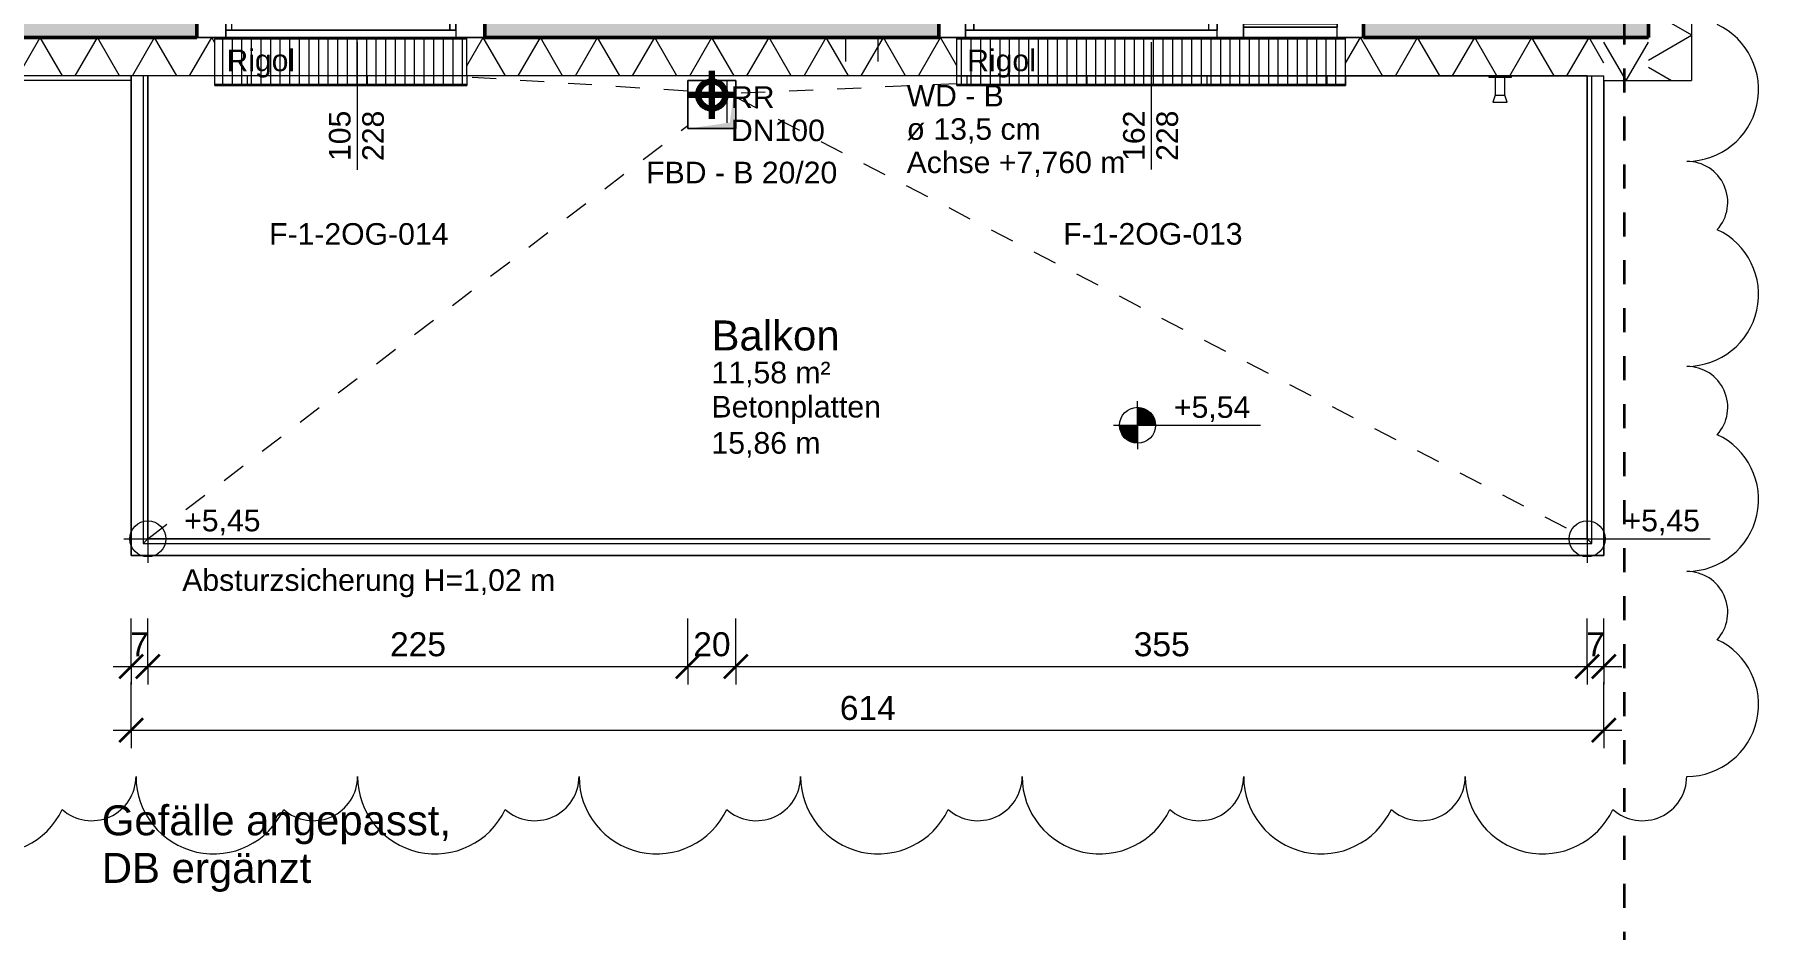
# Model space of a CAD drawing. Header units: metres. Extents: x 3 to 50, y 58.8 to 100.4.
# Drawn here: x 35.78 to 42.96, y 67.26 to 70.99 of the extents above; entities that cross this region are included whole.
import ezdxf

# ---------------------------------------------------------------- set-up
doc = ezdxf.new("R2010")
doc.units = ezdxf.units.M
for name, pattern in [('Strich Punkt Mittel', [0.015875, 0.00635, -0.004763, 0, -0.004763]), ('Verdeckt', [0.003, 0.002, -0.001]), ('Verdeckt Unten', [0.005, 0.003, -0.002])]:
    doc.linetypes.add(name, pattern=pattern)
for name, color, linetype, lineweight in [('A-DETL-GENF_', 92, 'Continuous', 13), ('A-FLOR-HRAL', 11, 'Continuous', 5), ('A-GLAZ-IDEN_', 152, 'Continuous', 9), ('A_2D', 7, 'Continuous', 13), ('A_Bemassung-50_', 4, 'Continuous', 9), ('A_Bemassung_', 4, 'Continuous', 9), ('A_Beschriftung_', 7, 'Continuous', 9), ('A_Decken', 8, 'Continuous', 13), ('A_Durchbruch', 7, 'Verdeckt', 5), ('A_Durchbruch_', 7, 'Continuous', 5), ('A_Gelaender', 7, 'Continuous', 13), ('A_Raeume', 7, 'Continuous', 13), ('A_Raeume_', 7, 'Continuous', 5), ('A_Raeume_Beschriftung_', 7, 'Continuous', 9), ('A_Raster_', 1, 'Continuous', 9), ('A_Waende', 7, 'Continuous', 13), ('G-ANNO-DIMS_', 111, 'Continuous', 9), ('G-ANNO-REVC-IDEN_', 71, 'Continuous', 9), ('G-ANNO-REVC_', 71, 'Continuous', 9), ('HT_E-Gesamt', 2, 'Continuous', 13), ('M-EQPM', 50, 'Continuous', 5), ('M-EQPM-IDEN_', 50, 'Continuous', 9), ('P-PIPE', 3, 'Continuous', 5), ('P-PIPE-CNTR', 3, 'Continuous', 5), ('P-PIPE-IDEN_', 2, 'Continuous', 9), ('Text', 130, 'Continuous', 9)]:
    doc.layers.add(name, color=color, linetype=linetype, lineweight=lineweight)
doc.styles.add('Arial_2', font='arial.ttf', dxfattribs={"height": 0.125})
doc.styles.add('Arial_3', font='arial.ttf', dxfattribs={"height": 0.09})
doc.styles.add('Arial_5', font='arial.ttf', dxfattribs={"height": 0.1})
doc.dimstyles.new('WGA-Bemaßung', dxfattribs={"dimscale": 0.3048, "dimtxt": 0.102026, "dimasz": 0.328084, "dimexe": 0.246063, "dimexo": 0.0625, "dimgap": 0.04101, "dimtad": 1, "dimdec": 1, "dimlfac": 100, "dimrnd": 0.5, "dimdsep": 46, "dimtxsty": 'Arial_5', "dimblk1": 'OBLIQUE', "dimblk2": 'OBLIQUE', "dimsah": 1, "dimcen": 0.09, "dimdle": 0.246063, "dimazin": 2, "dimtfac": 1, "dimtdec": 4, "dimtix": 1, "dimtmove": 0, "dimatfit": 3, "dimfxl": 0.656168, "dimfxlon": 1, "dimtvp": 1, "dimtolj": 1, "dimtzin": 0, "dimarcsym": 2})
doc.dimstyles.new('WGA-Bemaßung_4', dxfattribs={"dimscale": 0.3048, "dimtxt": 0.102026, "dimasz": 0.328084, "dimexe": 0.246063, "dimexo": 0.0625, "dimgap": 0.04101, "dimtad": 1, "dimdec": 1, "dimlfac": 100, "dimrnd": 0.5, "dimdsep": 46, "dimtxsty": 'Arial_5', "dimblk1": 'OBLIQUE', "dimblk2": 'OBLIQUE', "dimsah": 1, "dimcen": 0.09, "dimdle": 0.246063, "dimazin": 2, "dimtfac": 1, "dimtdec": 4, "dimtix": 1, "dimtmove": 0, "dimatfit": 3, "dimfxl": 0.656168, "dimfxlon": 1, "dimtvp": 1, "dimtolj": 1, "dimtzin": 0, "dimarcsym": 2})
pattern_1 = [(270, (0, 0.6096), (0.04, 0), [])]

# ---------------------------------------------------------------- blocks, each defined once
blk = doc.blocks.new('Geländer - Geländer-3409963-263_PP_02OG_BT1')
at = {"layer": 'A_Gelaender', "lineweight": 5}
for p, q in [((36.2477, 68.888), (36.2477, 70.818)), ((42.2477, 70.818), (42.2477, 68.888)), ((36.2277, 68.868), (36.2477, 68.888)), ((42.2477, 68.888), (36.2477, 68.888)), ((42.2677, 68.868), (42.2477, 68.888))]:
    blk.add_line(p, q, dxfattribs=at)
blk = doc.blocks.new('Typ des oberen Holms - Oberer Geländerholm_Innen_-3409968-263_PP_02OG_BT1')
at = {"layer": 'A_Gelaender', "lineweight": 5}
for p, q in [((36.1777, 68.818), (36.1777, 70.818)), ((36.2277, 70.818), (36.2277, 68.868)), ((42.2677, 68.868), (42.2677, 70.818)), ((42.3177, 70.798), (42.3177, 68.818)), ((36.2277, 68.868), (42.2677, 68.868)), ((42.3177, 68.818), (36.1777, 68.818))]:
    blk.add_line(p, q, dxfattribs=at)
blk = doc.blocks.new('Typ des oberen Holms - Oberer Geländerholm_Innen_-V3-263_PP_02OG_BT1')
at = {"layer": 'A_Gelaender', "lineweight": 5}
for p, q in [((36.1777, 70.818), (36.1777, 68.818)), ((36.2277, 70.818), (36.2277, 68.868)), ((42.2677, 68.868), (42.2677, 70.818)), ((42.3177, 68.818), (42.3177, 70.798)), ((36.2277, 68.868), (42.2677, 68.868)), ((36.1777, 68.818), (42.3177, 68.818))]:
    blk.add_line(p, q, dxfattribs=at)
blk = doc.blocks.new('HLS_Rigol - 20x8cm-9179597-263_PP_02OG_BT1')
at = {"layer": 'M-EQPM'}
h = blk.add_hatch(dxfattribs=at)
h.set_pattern_fill('FP_101', color=256, style=0, pattern_type=2)
h.set_pattern_definition(pattern_1)
h.paths.add_polyline_path([(0, -0.095), (1.05, -0.095), (1.05, 0.095), (0, 0.095), (0, -0.08)])
for p, q in [((0, 0.1), (1.05, 0.1)), ((0, 0.1), (1.05, 0.1)), ((0, 0.097), (1.05, 0.097)), ((0, 0.095), (1.05, 0.095)), ((0, -0.095), (0, -0.06)), ((1.05, -0.06), (1.05, -0.095)), ((0, -0.095), (1.05, -0.095)), ((0, -0.097), (0, -0.095)), ((0, -0.1), (0, -0.097)), ((0, -0.097), (0, -0.1)), ((0, -0.097), (1.05, -0.097)), ((0, -0.1), (1.05, -0.1)), ((0, -0.1), (1.05, -0.1)), ((0, -0.1), (1.05, -0.1)), ((1.05, -0.1), (1.05, -0.095)), ((1.05, -0.095), (1.05, -0.097)), ((1.05, -0.097), (1.05, -0.1))]:
    blk.add_line(p, q, dxfattribs=at)
blk = doc.blocks.new('HLS_Rigol - 20x8cm-V59-263_PP_02OG_BT1')
at = {"layer": 'M-EQPM'}
h = blk.add_hatch(dxfattribs=at)
h.set_pattern_fill('FP_101', color=256, style=0, pattern_type=2)
h.set_pattern_definition(pattern_1)
h.paths.add_polyline_path([(0, -0.095), (1.62, -0.095), (1.62, 0.095), (0, 0.095), (0, -0.0935)])
for p, q in [((0, 0.1), (1.62, 0.1)), ((0, 0.1), (1.62, 0.1)), ((0, 0.097), (1.62, 0.097)), ((0, 0.095), (1.62, 0.095)), ((0, -0.095), (0, -0.06)), ((1.62, -0.06), (1.62, -0.095)), ((0, -0.095), (1.62, -0.095)), ((0, -0.097), (0, -0.095)), ((0, -0.095), (0, -0.1)), ((0, -0.1), (0, -0.097)), ((0, -0.097), (1.62, -0.097)), ((0, -0.1), (1.62, -0.1)), ((0, -0.1), (1.62, -0.1)), ((0, -0.1), (1.62, -0.1)), ((1.62, -0.1), (1.62, -0.095)), ((1.62, -0.095), (1.62, -0.097)), ((1.62, -0.097), (1.62, -0.1))]:
    blk.add_line(p, q, dxfattribs=at)
blk = doc.blocks.new('Allg_Nachströmöffnung1 - DN 135-10778190-263_PP_02OG_BT1')
at = {"layer": 'A-DETL-GENF_', "linetype": 'Verdeckt', "lineweight": 5}
for points in [[(0.125, 0), (0.0575, 0.1), (0.0575, -0.1), (0.0837, -0.0612)], [(0.1925, 0.0426), (0.1925, 0.1), (0.125, 0), (0.1925, -0.1), (0.1925, -0.0612)]]:
    blk.add_hatch(color=256, dxfattribs=at).paths.add_polyline_path(points)
at = {"layer": 'A_Durchbruch'}
for p, q in [((0.0575, 0.1), (0.0575, -0.26)), ((0.1925, 0.1), (0.1925, -0.26))]:
    blk.add_line(p, q, dxfattribs=at)
blk = doc.blocks.new('Kemperventil - Standard-10796993-263_PP_02OG_BT1')
at = {"layer": 'HT_E-Gesamt'}
for p, q in [((0.095, 0.19), (0.105, 0.16)), ((0.1185, 0.19), (0.095, 0.19)), ((0.105, 0.16), (0.105, 0.085)), ((0.125, 0.16), (0.105, 0.16)), ((0.125, 0.19), (0.1185, 0.19)), ((0.1315, 0.19), (0.125, 0.19)), ((0.145, 0.16), (0.125, 0.16)), ((0.155, 0.19), (0.1315, 0.19)), ((0.145, 0.16), (0.155, 0.19)), ((0.145, 0.085), (0.145, 0.16)), ((0.0775, 0.085), (0.0775, 0.08)), ((0.0868, 0.085), (0.0775, 0.085)), ((0.125, 0.085), (0.0868, 0.085)), ((0.1632, 0.085), (0.125, 0.085)), ((0.1725, 0.085), (0.1632, 0.085)), ((0.1725, 0.08), (0.1725, 0.085))]:
    blk.add_line(p, q, dxfattribs=at)
blk = doc.blocks.new('Symbol_Schatten - Bodendurchbruch_Schatten-8269585-263_PP_02OG_BT1')
at = {"layer": 'A_2D'}
for p, q in [((0.1, 0.1), (0.1, -0.1)), ((0.1, -0.1), (-0.1, -0.1))]:
    blk.add_line(p, q, dxfattribs=at)
at = {"layer": 'A_Durchbruch_'}
for p, q in [((0.1, -0.1), (0.1, 0.1)), ((-0.1, -0.1), (0.1, -0.1))]:
    blk.add_line(p, q, dxfattribs=at)
blk = doc.blocks.new('Symbol_Schatten - Bodendurchbruch_Schatten-V101-263_PP_02OG_BT1')
at = {"layer": 'A-DETL-GENF_'}
blk.add_hatch(color=256, dxfattribs=at).paths.add_polyline_path([(-0.1, 0.1), (-0.1, -0.1), (-0.075, 0.075), (0.1, 0.1), (-0.0638, 0.1)])
at = {"layer": 'A_2D'}
for p, q in [((-0.1, -0.1), (-0.1, 0.1)), ((-0.1, 0.1), (0.1, 0.1)), ((0.1, 0.1), (0.1, -0.1)), ((0.1, -0.1), (-0.1, -0.1))]:
    blk.add_line(p, q, dxfattribs=at)
at = {"layer": 'A_Durchbruch_'}
for p, q in [((0.1, 0.1), (-0.1, 0.1)), ((-0.1, 0.1), (-0.1, -0.1)), ((0.1, -0.1), (0.1, 0.1)), ((-0.1, -0.1), (0.1, -0.1))]:
    blk.add_line(p, q, dxfattribs=at)
blk = doc.blocks.new('Fens_Tuer_2tlg - DK_DF_SL_1770x2680_Terrassentür-V25-263_PP_02OG_BT1')
at = {"layer": 'A_2D', "lineweight": 5}
for p, q in [((-0.775, 0), (-0.775, 1.05)), ((-0.885, 0.1), (0.885, 0.1)), ((-0.885, 0.1), (0.885, 0.1)), ((-0.885, 0.1), (0.885, 0.1)), ((-0.885, -0.1), (-0.885, 0.1)), ((-0.885, 0.1), (-0.885, -0.1)), ((0.885, 0.1), (0.885, -0.1)), ((0.885, -0.1), (0.885, 0.1)), ((-0.795, 0.02), (-0.74, 0.02)), ((-0.795, 0), (-0.795, 0.02)), ((-0.795, 0.02), (-0.795, 0)), ((0.295, 0.02), (-0.795, 0.02)), ((-0.74, 0.02), (-0.74, -0.07)), ((-0.74, -0.07), (-0.74, 0.02)), ((-0.74, 0.02), (0.24, 0.02)), ((0.24, 0.02), (0.295, 0.02)), ((0.24, -0.07), (0.24, 0.02)), ((0.24, -0.07), (0.24, 0.02)), ((0.295, 0.02), (0.295, 0)), ((0.295, 0.02), (0.295, 0)), ((-0.885, -0.1), (-0.885, 0)), ((-0.885, 0), (-0.775, 0)), ((-0.885, 0), (0.885, 0)), ((-0.885, -0.1), (-0.885, 0)), ((-0.775, 0), (-0.795, 0)), ((-0.795, 0), (0.295, 0)), ((-0.775, -0.07), (-0.775, 0)), ((-0.775, 0), (-0.775, -0.07)), ((0.275, 0), (-0.775, 0)), ((-0.775, 0), (-0.775, -0.1)), ((0.275, 0), (-0.775, 0)), ((-0.775, -0.1), (-0.775, 0)), ((-0.74, -0.07), (-0.775, -0.07)), ((-0.775, -0.07), (0.275, -0.07)), ((-0.74, -0.018), (0.24, -0.018)), ((-0.74, -0.032), (-0.74, -0.018)), ((-0.74, -0.018), (-0.74, -0.032)), ((0.24, -0.018), (-0.74, -0.018)), ((0.24, -0.032), (-0.74, -0.032)), ((-0.74, -0.032), (0.24, -0.032)), ((0.24, -0.07), (-0.74, -0.07)), ((0.24, -0.018), (0.24, -0.032)), ((0.24, -0.032), (0.24, -0.018)), ((0.275, -0.07), (0.24, -0.07)), ((0.275, 0), (0.275, -0.07)), ((0.295, 0), (0.275, 0)), ((0.275, 0), (0.275, -0.07)), ((0.275, -0.1), (0.275, 0)), ((0.275, 0), (0.385, 0)), ((0.275, -0.1), (0.275, 0)), ((0.385, 0), (0.385, -0.1)), ((0.775, 0), (0.385, 0)), ((0.385, -0.1), (0.385, 0)), ((0.385, -0.043), (0.775, -0.043)), ((0.385, -0.057), (0.385, -0.043)), ((0.385, -0.043), (0.385, -0.057)), ((0.775, -0.043), (0.385, -0.043)), ((0.775, -0.057), (0.385, -0.057)), ((0.385, -0.057), (0.775, -0.057)), ((0.775, -0.1), (0.775, 0)), ((0.775, 0), (0.885, 0)), ((0.775, -0.1), (0.775, 0)), ((0.775, -0.043), (0.775, -0.057)), ((0.775, -0.057), (0.775, -0.043)), ((0.885, 0), (0.885, -0.1)), ((0.885, -0.1), (0.885, 0)), ((-0.885, -0.1), (0.885, -0.1)), ((0.885, -0.1), (-0.885, -0.1)), ((-0.775, -0.1), (-0.885, -0.1)), ((0.885, -0.1), (-0.885, -0.1)), ((-0.775, -0.1), (0.275, -0.1)), ((0.385, -0.1), (0.275, -0.1)), ((0.385, -0.1), (0.775, -0.1)), ((0.885, -0.1), (0.775, -0.1)), ((-0.81, -0.26), (0.81, -0.26))]:
    blk.add_line(p, q, dxfattribs=at)
blk.add_arc((-0.775, 0), 1.05, 360, 90, dxfattribs=at)
blk = doc.blocks.new('Fens_Tuer_1tlg - DK_SL_1200x2680_Terrasentür normal-V40-263_PP_02OG_BT1')
at = {"layer": 'A_2D', "lineweight": 5}
for p, q in [((-0.525, 0.26), (0.525, 0.26)), ((-0.6, 0.1), (0.6, 0.1)), ((0.6, 0.1), (-0.6, 0.1)), ((-0.6, 0.1), (-0.6, -0.1)), ((-0.6, -0.1), (-0.6, 0.1)), ((-0.48, 0.1), (-0.6, 0.1)), ((-0.6, 0.1), (-0.6, 0)), ((0.6, 0.1), (-0.6, 0.1)), ((-0.6, 0), (-0.6, 0.1)), ((-0.48, 0), (-0.48, 0.1)), ((-0.48, 0.1), (0.48, 0.1)), ((-0.48, 0), (-0.48, 0.1)), ((0.6, 0.1), (0.48, 0.1)), ((0.48, 0.1), (0.48, 0)), ((0.48, 0), (0.48, 0.1)), ((0.6, -0.1), (0.6, 0.1)), ((0.6, 0.1), (0.6, -0.1)), ((0.6, 0), (0.6, 0.1)), ((0.6, 0), (0.6, 0.1)), ((-0.455, 0.07), (-0.48, 0.07)), ((-0.48, 0.07), (-0.48, 0)), ((-0.48, 0.07), (0.48, 0.07)), ((-0.48, 0), (-0.48, 0.07)), ((-0.455, -0.02), (-0.455, 0.07)), ((0.455, 0.07), (-0.455, 0.07)), ((-0.455, 0.07), (-0.455, -0.02)), ((0.455, 0.032), (-0.455, 0.032)), ((-0.455, 0.032), (-0.455, 0.018)), ((-0.455, 0.018), (-0.455, 0.032)), ((-0.455, 0.032), (0.455, 0.032)), ((-0.455, 0.018), (0.455, 0.018)), ((0.455, 0.018), (-0.455, 0.018)), ((0.455, 0.07), (0.455, -0.02)), ((0.48, 0.07), (0.455, 0.07)), ((0.455, 0.07), (0.455, -0.02)), ((0.455, 0.018), (0.455, 0.032)), ((0.455, 0.032), (0.455, 0.018)), ((0.48, 0), (0.48, 0.07)), ((0.48, 0), (0.48, 0.07)), ((-0.6, 0), (-0.48, 0)), ((-0.6, 0), (0.6, 0)), ((-0.48, 0), (-0.5, 0)), ((-0.5, 0), (-0.5, -0.02)), ((-0.5, -0.02), (-0.5, 0)), ((-0.5, 0), (0.5, 0)), ((-0.5, -0.02), (-0.455, -0.02)), ((0.5, -0.02), (-0.5, -0.02)), ((0.48, 0), (-0.48, 0)), ((0.48, 0), (-0.48, 0)), ((-0.455, -0.02), (0.455, -0.02)), ((0.455, -0.02), (0.5, -0.02)), ((0.48, 0), (0.48, -0.96)), ((0.5, 0), (0.48, 0)), ((0.48, 0), (0.6, 0)), ((0.5, -0.02), (0.5, 0)), ((0.5, -0.02), (0.5, 0)), ((-0.6, -0.1), (0.6, -0.1)), ((-0.6, -0.1), (0.6, -0.1)), ((-0.6, -0.1), (0.6, -0.1))]:
    blk.add_line(p, q, dxfattribs=at)
blk.add_arc((0.48, 0), 0.96, 180, 270, dxfattribs=at)
blk = doc.blocks.new('Höhenkoten - 018-55641-263_PP_02OG_BT1')
at = {"layer": 'G-ANNO-DIMS_'}
h = blk.add_hatch(color=256, dxfattribs=at)
edge = h.paths.add_edge_path()
edge.add_line((0, 0), (0, 0.0015))
edge.add_arc((0, 0), 0.0015, 0, 90, ccw=False)
edge.add_line((0.0015, 0), (0, 0))
h = blk.add_hatch(color=256, dxfattribs=at)
edge = h.paths.add_edge_path()
edge.add_line((0, 0), (0, -0.0015))
edge.add_arc((0, 0), 0.0015, 180, 270, ccw=False)
edge.add_line((-0.0015, 0), (0, 0))
for p, q in [((0, 0), (0, 0.002)), ((-0.002, 0), (0.01024, 0)), ((0, 0), (0, -0.002))]:
    blk.add_line(p, q, dxfattribs=at)
blk.add_circle((0, 0), 0.0015, dxfattribs=at)
blk = doc.blocks.new('DIMBLOCK151-263_PP_02OG_BT1')
at = {"layer": 'A_Bemassung-50_', "transparency": 16777216}
for p, q in [((36.1777, 68.0905), (36.1777, 68.2905)), ((42.3177, 68.0905), (42.3177, 68.2905)), ((36.1027, 68.0905), (42.3927, 68.0905)), ((36.1777, 68.0905), (36.1777, 68.0155)), ((42.3177, 68.0905), (42.3177, 68.0155))]:
    blk.add_line(p, q, dxfattribs=at)
at = {"layer": 'A_Bemassung-50_', "lineweight": 35, "transparency": 16777216}
for p, q in [((36.1777, 68.0905), (36.2277, 68.1405)), ((42.3177, 68.0905), (42.3677, 68.1405)), ((36.1777, 68.0905), (36.1277, 68.0405)), ((42.3177, 68.0905), (42.2677, 68.0405))]:
    blk.add_line(p, q, dxfattribs=at)
at = {"layer": 'A_Bemassung-50_', "color": 0, "transparency": 16777216, "insert": (39.1323, 68.2328), "char_height": 0.1, "width": 0.276883, "attachment_point": 1, "line_spacing_factor": 0.941778, "style": 'Arial_5'}
blk.add_mtext('614', dxfattribs=at)
blk = doc.blocks.new('_Oblique')
at = {"color": 0, "linetype": 'ByBlock', "lineweight": -2}
blk.add_line((-0.5, -0.5), (0.5, 0.5), dxfattribs=at)
blk = doc.blocks.new('BS_Fens_PP - rechts-2843221-263_PP_02OG_BT1')
at = {"layer": 'A-GLAZ-IDEN_'}
blk.add_line((0, 0.00012), (0, -0.01051), dxfattribs=at)
blk = doc.blocks.new('Family - ___-11893468-263_PP_02OG_BT1')
at = {"layer": 'G-ANNO-REVC_'}
for centre, radius, start, end in [((42.6627, 70.7608), 0.2992, 270, 64.79123), ((42.6627, 70.2907), 0.1709, 318.18969, 90), ((42.6627, 69.906), 0.2992, 270, 64.79123), ((42.6627, 69.4359), 0.1709, 318.18969, 90), ((42.6627, 69.0513), 0.2992, 270, 64.79123), ((42.6627, 68.5812), 0.1709, 318.18969, 90), ((42.6627, 68.1965), 0.2992, 270, 64.79123), ((35.5983, 67.8974), 0.3232, 180, 334.79123), ((36.0139, 67.8974), 0.1847, 228.18969, 0), ((36.5218, 67.8974), 0.3232, 180, 334.79123), ((36.9373, 67.8974), 0.1847, 228.18969, 0), ((37.4452, 67.8974), 0.3232, 180, 334.79123), ((37.8608, 67.8974), 0.1847, 228.18969, 0), ((38.3687, 67.8974), 0.3232, 180, 334.79123), ((38.7842, 67.8974), 0.1847, 228.18969, 0), ((39.2921, 67.8974), 0.3232, 180, 334.79123), ((39.7077, 67.8974), 0.1847, 228.18969, 0), ((40.2155, 67.8974), 0.3232, 180, 334.79123), ((40.6311, 67.8974), 0.1847, 228.18969, 0), ((41.139, 67.8974), 0.3232, 180, 334.79123), ((41.5545, 67.8974), 0.1847, 228.18969, 0), ((42.0624, 67.8974), 0.3232, 180, 334.79123), ((42.478, 67.8974), 0.1847, 228.18969, 0)]:
    blk.add_arc(centre, radius, start, end, dxfattribs=at)
blk = doc.blocks.new('DIMBLOCK707-263_PP_02OG_BT1')
at = {"layer": 'A_Bemassung-50_', "transparency": 16777216}
for p, q in [((36.1777, 68.356), (36.1777, 68.556)), ((36.2477, 68.356), (36.2477, 68.556)), ((36.1027, 68.356), (36.2477, 68.356)), ((36.1777, 68.356), (36.1777, 68.281)), ((36.2477, 68.356), (36.2477, 68.281))]:
    blk.add_line(p, q, dxfattribs=at)
at = {"layer": 'A_Bemassung-50_', "lineweight": 35, "transparency": 16777216}
for p, q in [((36.1777, 68.356), (36.1277, 68.306)), ((36.1777, 68.356), (36.2277, 68.406)), ((36.2477, 68.356), (36.1977, 68.306)), ((36.2477, 68.356), (36.2977, 68.406))]:
    blk.add_line(p, q, dxfattribs=at)
at = {"layer": 'A_Bemassung-50_', "color": 0, "transparency": 16777216, "insert": (36.1742, 68.4983), "char_height": 0.1, "width": 0.092294, "attachment_point": 1, "line_spacing_factor": 0.941778, "style": 'Arial_5'}
blk.add_mtext('7', dxfattribs=at)
blk = doc.blocks.new('DIMBLOCK708-263_PP_02OG_BT1')
at = {"layer": 'A_Bemassung-50_', "transparency": 16777216}
for p, q in [((36.2477, 68.356), (36.2477, 68.556)), ((38.4984, 68.356), (38.4984, 68.556)), ((36.2477, 68.356), (38.4984, 68.356)), ((36.2477, 68.356), (36.2477, 68.281)), ((38.4984, 68.356), (38.4984, 68.281))]:
    blk.add_line(p, q, dxfattribs=at)
at = {"layer": 'A_Bemassung-50_', "lineweight": 35, "transparency": 16777216}
for p, q in [((36.2477, 68.356), (36.1977, 68.306)), ((36.2477, 68.356), (36.2977, 68.406)), ((38.4984, 68.356), (38.4484, 68.306)), ((38.4984, 68.356), (38.5484, 68.406))]:
    blk.add_line(p, q, dxfattribs=at)
at = {"layer": 'A_Bemassung-50_', "color": 0, "transparency": 16777216, "insert": (37.2576, 68.4983), "char_height": 0.1, "width": 0.276883, "attachment_point": 1, "line_spacing_factor": 0.941778, "style": 'Arial_5'}
blk.add_mtext('225', dxfattribs=at)
blk = doc.blocks.new('DIMBLOCK709-263_PP_02OG_BT1')
at = {"layer": 'A_Bemassung-50_', "transparency": 16777216}
for p, q in [((38.4984, 68.356), (38.4984, 68.556)), ((38.6984, 68.356), (38.6984, 68.556)), ((38.4984, 68.356), (38.6984, 68.356)), ((38.4984, 68.356), (38.4984, 68.281)), ((38.6984, 68.356), (38.6984, 68.281))]:
    blk.add_line(p, q, dxfattribs=at)
at = {"layer": 'A_Bemassung-50_', "lineweight": 35, "transparency": 16777216}
for p, q in [((38.4984, 68.356), (38.4484, 68.306)), ((38.4984, 68.356), (38.5484, 68.406)), ((38.6984, 68.356), (38.6484, 68.306)), ((38.6984, 68.356), (38.7484, 68.406))]:
    blk.add_line(p, q, dxfattribs=at)
at = {"layer": 'A_Bemassung-50_', "color": 0, "transparency": 16777216, "insert": (38.5215, 68.4983), "char_height": 0.1, "width": 0.184588, "attachment_point": 1, "line_spacing_factor": 0.941778, "style": 'Arial_5'}
blk.add_mtext('20', dxfattribs=at)
blk = doc.blocks.new('DIMBLOCK710-263_PP_02OG_BT1')
at = {"layer": 'A_Bemassung-50_', "transparency": 16777216}
for p, q in [((38.6984, 68.356), (38.6984, 68.556)), ((42.2477, 68.356), (42.2477, 68.556)), ((38.6984, 68.356), (42.2477, 68.356)), ((38.6984, 68.356), (38.6984, 68.281)), ((42.2477, 68.356), (42.2477, 68.281))]:
    blk.add_line(p, q, dxfattribs=at)
at = {"layer": 'A_Bemassung-50_', "lineweight": 35, "transparency": 16777216}
for p, q in [((38.6984, 68.356), (38.6484, 68.306)), ((38.6984, 68.356), (38.7484, 68.406)), ((42.2477, 68.356), (42.1977, 68.306)), ((42.2477, 68.356), (42.2977, 68.406))]:
    blk.add_line(p, q, dxfattribs=at)
at = {"layer": 'A_Bemassung-50_', "color": 0, "transparency": 16777216, "insert": (40.3576, 68.4983), "char_height": 0.1, "width": 0.276883, "attachment_point": 1, "line_spacing_factor": 0.941778, "style": 'Arial_5'}
blk.add_mtext('355', dxfattribs=at)
blk = doc.blocks.new('DIMBLOCK711-263_PP_02OG_BT1')
at = {"layer": 'A_Bemassung-50_', "transparency": 16777216}
for p, q in [((42.2477, 68.356), (42.2477, 68.556)), ((42.3177, 68.356), (42.3177, 68.556)), ((42.2477, 68.356), (42.3927, 68.356)), ((42.2477, 68.356), (42.2477, 68.281)), ((42.3177, 68.356), (42.3177, 68.281))]:
    blk.add_line(p, q, dxfattribs=at)
at = {"layer": 'A_Bemassung-50_', "lineweight": 35, "transparency": 16777216}
for p, q in [((42.2477, 68.356), (42.1977, 68.306)), ((42.2477, 68.356), (42.2977, 68.406)), ((42.3177, 68.356), (42.2677, 68.306)), ((42.3177, 68.356), (42.3677, 68.406))]:
    blk.add_line(p, q, dxfattribs=at)
at = {"layer": 'A_Bemassung-50_', "color": 0, "transparency": 16777216, "insert": (42.2442, 68.4983), "char_height": 0.1, "width": 0.092294, "attachment_point": 1, "line_spacing_factor": 0.941778, "style": 'Arial_5'}
blk.add_mtext('7', dxfattribs=at)
blk = doc.blocks.new('Höhenkoten - 018-55644-263_PP_02OG_BT1')
at = {"layer": 'G-ANNO-DIMS_'}
for p, q in [((0, 0), (0, 0.002)), ((-0.002, 0), (0.01024, 0)), ((0, 0), (0, -0.002))]:
    blk.add_line(p, q, dxfattribs=at)
blk.add_circle((0, 0), 0.0015, dxfattribs=at)

msp = doc.modelspace()

# ---------------------------------------------------------------- hatches: boundary and pattern name
at = {"layer": 'A-DETL-GENF_', "lineweight": 5}
h = msp.add_hatch(dxfattribs=at)
h.set_pattern_fill('FP_176', color=252, style=0, pattern_type=2)
h.set_pattern_definition([(90, (-1.337, 1.318), (-0.5, 0), []), (180, (-1.337, 1.318), (-1e-16, -0.5), [])])
h.paths.add_polyline_path([(15.5752, 68.888), (15.5777, 68.888), (15.5777, 70.818), (15.5752, 70.818), (15.5752, 69.2271)])
h.paths.add_polyline_path([(38.4984, 70.598), (38.6734, 70.623), (38.6984, 70.798), (38.4984, 70.798), (38.4984, 70.6116)])
h.paths.add_polyline_path([(11.2327, 70.598), (11.4077, 70.623), (11.4327, 70.798), (11.2327, 70.798), (11.2327, 70.623)])
h.paths.add_polyline_path([(19.1702, 70.598), (19.3452, 70.623), (19.3702, 70.798), (19.1702, 70.798), (19.1702, 70.623)])
h.paths.add_polyline_path([(41.2405, 70.778), (41.2405, 70.818), (39.6205, 70.818), (39.6205, 70.778), (40.03, 70.778)])
h.paths.add_polyline_path([(36.7527, 70.778), (37.5773, 70.778), (37.5773, 70.818), (36.5273, 70.818), (36.5273, 70.778)])
h.paths.add_polyline_path([(18.4602, 70.778), (18.4601, 70.818), (16.8402, 70.818), (16.8402, 70.778), (18.3532, 70.778)])
h.paths.add_polyline_path([(8.7452, 70.778), (10.3652, 70.778), (10.3652, 70.818), (8.7452, 70.818), (8.7452, 70.781)])
h.paths.add_polyline_path([(8.0077, 70.798), (8.0077, 70.818), (7.9227, 70.818), (7.9227, 70.798)])
h.paths.add_polyline_path([(41.8846, 70.813), (41.9182, 70.813), (41.9258, 70.818), (41.8435, 70.818), (41.8435, 70.813), (41.8795, 70.813)])
h.paths.add_polyline_path([(7.6627, 82.5255), (7.6627, 84.1455), (7.6227, 84.1455), (7.6227, 82.5255), (7.6427, 82.5255)])
h.paths.add_polyline_path([(42.6827, 83.283), (42.7027, 83.283), (42.7027, 84.903), (42.6627, 84.903), (42.6627, 83.283)])
h.paths.add_polyline_path([(7.4427, 84.6983), (7.6177, 84.7233), (7.6227, 84.7555), (7.6274, 84.7591), (7.6365, 84.771), (7.6422, 84.7848), (7.6441, 84.7996), (7.6422, 84.8143), (7.6365, 84.8281), (7.6333, 84.8323), (7.6427, 84.8983), (7.4427, 84.8983), (7.4427, 84.7233)])
h.paths.add_polyline_path([(42.6827, 85.0299), (42.8577, 85.0549), (42.8827, 85.2299), (42.6827, 85.2299), (42.6827, 85.1386), (42.6813, 85.128), (42.6827, 85.1174), (42.6827, 85.0549)])
h.paths.add_polyline_path([(7.6257, 85.4536), (7.6627, 85.4536), (7.6627, 86.5036), (7.6227, 86.5036), (7.6227, 85.4536), (7.6253, 85.4536)])
h.paths.add_polyline_path([(23.9723, 86.818), (24.7677, 86.818), (24.7677, 86.858), (23.1477, 86.858), (23.1477, 86.818), (23.2364, 86.818)])
h.paths.add_polyline_path([(22.6377, 86.888), (22.6377, 87.088), (22.4627, 87.063), (22.4377, 86.888), (22.5317, 86.888)])
at = {"layer": 'A_Waende', "lineweight": 5}
h = msp.add_hatch(dxfattribs=at)
h.set_pattern_fill('FP_4', color=250, style=0, pattern_type=2)
h.set_pattern_definition([(45, (0, 0), (-0.08980256, 0.08980256), []), (45, (0.0898, 0), (-0.08980256, 0.08980256), [0.0635, -0.03175])])
h.paths.add_polyline_path([(41.444, 70.978), (42.5027, 70.978), (42.5027, 71.178), (41.3155, 71.178), (41.3155, 70.978)])
h.paths.add_polyline_path([(39.2232, 71.078), (39.2907, 71.178), (39.1557, 71.178), (39.1578, 71.1749)])
h.paths.add_polyline_path([(39.2232, 70.978), (39.2907, 70.978), (39.2232, 71.078), (39.1557, 70.978)])
h.paths.add_polyline_path([(38.616, 70.978), (39.1557, 70.978), (39.1557, 71.178), (37.6523, 71.178), (37.6523, 70.978), (37.909, 70.978)])
h.paths.add_polyline_path([(39.5455, 70.978), (39.5455, 71.178), (39.2907, 71.178), (39.2907, 70.978), (39.323, 70.978)])
h.paths.add_polyline_path([(35.788, 70.978), (36.4523, 70.978), (36.4523, 71.178), (34.67, 71.178), (34.67, 70.978), (35.7427, 70.978)])
h.paths.add_polyline_path([(32.4996, 70.978), (33.47, 70.978), (33.47, 71.178), (31.2911, 71.178), (31.2911, 70.978), (32.4577, 70.978)])
h.paths.add_polyline_path([(30.0494, 70.978), (30.0911, 70.978), (30.0911, 71.178), (27.8184, 71.178), (27.8184, 70.978), (29.0652, 70.978)])
h.paths.add_polyline_path([(23.2577, 70.978), (23.2682, 70.978), (23.2679, 71.178), (21.4003, 71.178), (21.4003, 70.978), (23.062, 70.978)])
h.paths.add_polyline_path([(25.4441, 70.978), (26.0484, 70.978), (26.0484, 71.178), (24.4682, 71.178), (24.4682, 70.978), (25.3441, 70.978)])
h.paths.add_polyline_path([(19.1735, 70.978), (20.2003, 70.978), (20.2003, 71.178), (18.5351, 71.178), (18.5351, 70.978), (18.8199, 70.978)])
h.paths.add_polyline_path([(16.4451, 71.078), (16.3776, 70.978), (16.5126, 70.978), (16.4803, 71.0259)])
h.paths.add_polyline_path([(16.5126, 71.178), (16.3776, 71.178), (16.4451, 71.078), (16.5106, 71.1749)])
h.paths.add_polyline_path([(16.6989, 70.978), (16.7651, 70.978), (16.765, 71.178), (16.5126, 71.178), (16.5126, 70.978)])
h.paths.add_polyline_path([(14.5652, 70.978), (16.3776, 70.978), (16.3776, 71.178), (14.5652, 71.178), (14.5652, 71.078)])
h.paths.add_polyline_path([(12.4569, 70.978), (12.7952, 70.978), (12.7952, 71.178), (10.4402, 71.178), (10.4402, 70.978), (11.7499, 70.978)])
h.paths.add_polyline_path([(8.4177, 71.178), (8.2827, 71.178), (8.3502, 71.078), (8.4156, 71.1749)])
h.paths.add_polyline_path([(8.4177, 70.978), (8.3502, 71.078), (8.2827, 70.978), (8.3502, 70.978)])
h.paths.add_polyline_path([(8.6702, 70.978), (8.6702, 71.178), (8.4177, 71.178), (8.4177, 70.978), (8.5684, 70.978)])
h.paths.add_polyline_path([(8.2827, 70.978), (8.2827, 71.178), (7.8227, 71.178), (7.8227, 70.978), (8.2149, 70.978)])
h = msp.add_hatch(dxfattribs=at)
h.set_pattern_fill('FP_161', color=250, angle=-90, style=0, pattern_type=2)
h.set_pattern_definition([(90, (42.683, 70.988), (-0.20637, 0), []), (150, (42.683, 70.988), (-0.10319, -0.17873), []), (210, (42.683, 70.988), (0.10319, -0.17873), [])])
h.paths.add_polyline_path([(42.6827, 70.798), (42.6827, 71.178), (42.5027, 71.178), (42.5027, 70.798), (42.6627, 70.798)])
h = msp.add_hatch(dxfattribs=at)
h.set_pattern_fill('FP_129', color=250, angle=90, style=0, pattern_type=2)
h.set_pattern_definition([(180, (35.561, 70.978), (0, -0.20637), []), (240, (35.561, 70.978), (0.17873, -0.10319), []), (300, (35.561, 70.978), (0.17872, 0.103185), [])])
h.paths.add_polyline_path([(36.4472, 70.818), (36.5273, 70.818), (36.5273, 70.978), (34.595, 70.978), (34.595, 70.818), (36.2477, 70.818)])
h = msp.add_hatch(dxfattribs=at)
h.set_pattern_fill('FP_130', color=250, angle=90, style=0, pattern_type=2)
h.set_pattern_definition([(180, (38.599, 70.978), (0, -0.20637), []), (240, (38.599, 70.978), (0.17873, -0.10319), []), (300, (38.599, 70.978), (0.17872, 0.103185), [])])
h.paths.add_polyline_path([(38.616, 70.818), (39.6205, 70.818), (39.6205, 70.978), (37.5773, 70.978), (37.5773, 70.818), (38.4984, 70.818)])
h = msp.add_hatch(dxfattribs=at)
h.set_pattern_fill('FP_131', color=250, angle=90, style=0, pattern_type=2)
h.set_pattern_definition([(180, (41.779, 70.978), (0, -0.20637), []), (240, (41.779, 70.978), (0.17873, -0.10319), []), (300, (41.779, 70.978), (0.17873, 0.10319), [])])
h.paths.add_polyline_path([(42.151, 70.818), (42.3177, 70.818), (42.3177, 70.978), (41.2405, 70.978), (41.2405, 70.818), (41.9743, 70.818)])
h = msp.add_hatch(dxfattribs=at)
h.set_pattern_fill('FP_160', color=250, angle=90, style=0, pattern_type=2)
h.set_pattern_definition([(0, (42.41, 70.798), (0, 0.20637), []), (60, (42.41, 70.798), (-0.17873, 0.1032), []), (120, (42.41, 70.798), (-0.17873, -0.1032), [])])
h.paths.add_polyline_path([(42.5027, 70.798), (42.5027, 70.978), (42.3177, 70.978), (42.3177, 70.798), (42.4429, 70.798)])

# ---------------------------------------------------------------- linework, layer by layer
at = {"layer": 'A_2D'}
for p, q in [((36.2477, 70.818), (36.2477, 68.888)), ((42.2477, 70.818), (36.2477, 70.818)), ((42.2477, 68.888), (42.2477, 70.818)), ((36.2477, 68.888), (42.2477, 68.888))]:
    msp.add_line(p, q, dxfattribs=at)
at = {"layer": 'A_Decken'}
for p, q in [((36.2477, 70.818), (36.2477, 68.888)), ((38.4984, 70.598), (38.4984, 70.798)), ((38.4984, 70.798), (38.6984, 70.798)), ((38.6984, 70.798), (38.6984, 70.598)), ((42.2477, 68.888), (42.2477, 70.818)), ((36.5273, 70.783), (36.5273, 70.778)), ((36.5273, 70.778), (37.5773, 70.778)), ((37.5773, 70.778), (37.5773, 70.783)), ((39.6205, 70.783), (39.6205, 70.778)), ((39.6205, 70.778), (41.2405, 70.778)), ((41.2405, 70.778), (41.2405, 70.783)), ((38.6984, 70.598), (38.4984, 70.598)), ((36.2477, 68.888), (42.2477, 68.888))]:
    msp.add_line(p, q, dxfattribs=at)
at = {"layer": 'A_Decken', "linetype": 'Verdeckt Unten'}
for p, q in [((38.4984, 70.7544), (37.5773, 70.8132)), ((39.6205, 70.7845), (38.6984, 70.7446)), ((38.6984, 70.729), (42.2477, 68.888)), ((36.2477, 68.888), (38.4984, 70.6116))]:
    msp.add_line(p, q, dxfattribs=at)
at = {"layer": 'A_Raeume', "color": 8, "linetype": 'Verdeckt'}
for p, q in [((36.2477, 70.818), (36.2477, 68.888)), ((42.2477, 70.818), (42.2477, 68.888))]:
    msp.add_line(p, q, dxfattribs=at)
at = {"layer": 'A_Raeume_', "flags": 128}
msp.add_lwpolyline([(36.2477, 70.818), (36.2477, 68.888), (42.2477, 68.888), (42.2477, 70.735), (42.2477, 70.818), (41.2405, 70.818), (39.6205, 70.818), (37.5773, 70.818), (36.5273, 70.818)], close=True, dxfattribs=at)
at = {"layer": 'A_Raster_', "linetype": 'Strich Punkt Mittel', "lineweight": 35}
msp.add_line((42.4027, 59.9489), (42.4027, 94.2296), dxfattribs=at)
at = {"layer": 'A_Waende', "lineweight": 50}
for p, q in [((42.5027, 70.978), (42.5027, 75.8305)), ((36.4523, 70.978), (36.4523, 71.178)), ((37.6523, 70.978), (37.6523, 71.178)), ((39.5455, 70.978), (39.5455, 71.178)), ((41.3155, 70.978), (41.3155, 71.178)), ((34.67, 70.978), (36.4523, 70.978)), ((39.5455, 70.978), (37.6523, 70.978)), ((42.5027, 70.978), (41.3155, 70.978))]:
    msp.add_line(p, q, dxfattribs=at)
at = {"layer": 'A_Waende', "color": 250, "lineweight": 5}
for p, q in [((42.6827, 71.178), (42.6827, 70.798)), ((36.4523, 70.978), (36.5273, 70.978)), ((36.5273, 70.818), (36.5273, 70.978)), ((37.5773, 70.978), (37.6523, 70.978)), ((37.5773, 70.818), (37.5773, 70.978)), ((39.5455, 70.978), (39.6205, 70.978)), ((39.6205, 70.818), (39.6205, 70.978)), ((41.2405, 70.978), (41.3155, 70.978)), ((41.2405, 70.818), (41.2405, 70.978)), ((36.5273, 70.818), (34.595, 70.818)), ((39.6205, 70.818), (37.5773, 70.818)), ((41.2405, 70.818), (42.3177, 70.818)), ((42.3177, 70.798), (42.3177, 70.818)), ((42.3177, 70.798), (42.6827, 70.798))]:
    msp.add_line(p, q, dxfattribs=at)
at = {"layer": 'A_Waende'}
for p, q in [((36.5273, 70.978), (37.5773, 70.978)), ((39.6205, 70.978), (41.2405, 70.978)), ((36.1777, 70.798), (21.6481, 70.798))]:
    msp.add_line(p, q, dxfattribs=at)
at = {"layer": 'P-PIPE', "color": 150, "lineweight": 100}
for start, end in [(90, 180), (0, 90), (180, 270), (270, 0)]:
    msp.add_arc((38.5989, 70.7383), 0.0571, start, end, dxfattribs=at)
at = {"layer": 'P-PIPE-CNTR', "color": 150, "lineweight": 100}
for p, q in [((38.5989, 70.6383), (38.5989, 70.8383)), ((38.4989, 70.7383), (38.6989, 70.7383))]:
    msp.add_line(p, q, dxfattribs=at)

# ---------------------------------------------------------------- block references
at = {"layer": 'A-FLOR-HRAL'}
msp.add_blockref('Geländer - Geländer-3409963-263_PP_02OG_BT1', (0, 0), dxfattribs=at)
at = {"layer": 'A-GLAZ-IDEN_', "xscale": 49.99999999999998, "yscale": 49.99999999999998, "zscale": 49.99999999999998}
for p in [(37.1201, 70.952), (40.4305, 70.9525)]:
    msp.add_blockref('BS_Fens_PP - rechts-2843221-263_PP_02OG_BT1', p, dxfattribs=at)
at = {"layer": 'A_2D', "lineweight": 5}
msp.add_blockref('Fens_Tuer_2tlg - DK_DF_SL_1770x2680_Terrassentür-V25-263_PP_02OG_BT1', (40.4305, 71.078), dxfattribs=at)
at = {"layer": 'A_2D', "lineweight": 5, "rotation": 180}
msp.add_blockref('Fens_Tuer_1tlg - DK_SL_1200x2680_Terrasentür normal-V40-263_PP_02OG_BT1', (37.0523, 71.078), dxfattribs=at)
at = {"layer": 'A_2D', "rotation": 180}
for name in ['Symbol_Schatten - Bodendurchbruch_Schatten-8269585-263_PP_02OG_BT1', 'Symbol_Schatten - Bodendurchbruch_Schatten-V101-263_PP_02OG_BT1', 'Symbol_Schatten - Bodendurchbruch_Schatten-8269585-263_PP_02OG_BT1']:
    msp.add_blockref(name, (38.5984, 70.698), dxfattribs=at)
at = {"layer": 'A_Durchbruch'}
msp.add_blockref('Allg_Nachströmöffnung1 - DN 135-10778190-263_PP_02OG_BT1', (39.0982, 71.078), dxfattribs=at)
at = {"layer": 'A_Gelaender', "lineweight": 5}
for name in ['Typ des oberen Holms - Oberer Geländerholm_Innen_-3409968-263_PP_02OG_BT1', 'Typ des oberen Holms - Oberer Geländerholm_Innen_-V3-263_PP_02OG_BT1']:
    msp.add_blockref(name, (0, 0), dxfattribs=at)
at = {"layer": 'G-ANNO-DIMS_', "xscale": 49.99999999999998, "yscale": 49.99999999999998, "zscale": 49.99999999999998}
for name, p in [('Höhenkoten - 018-55641-263_PP_02OG_BT1', (40.3735, 69.3611)), ('Höhenkoten - 018-55644-263_PP_02OG_BT1', (36.2477, 68.888)), ('Höhenkoten - 018-55644-263_PP_02OG_BT1', (42.2477, 68.888))]:
    msp.add_blockref(name, p, dxfattribs=at)
at = {"layer": 'G-ANNO-REVC_'}
msp.add_blockref('Family - ___-11893468-263_PP_02OG_BT1', (0, 0), dxfattribs=at)
at = {"layer": 'HT_E-Gesamt', "rotation": 180}
msp.add_blockref('Kemperventil - Standard-10796993-263_PP_02OG_BT1', (42.0096, 70.898), dxfattribs=at)
at = {"layer": 'M-EQPM'}
for name, p in [('HLS_Rigol - 20x8cm-9179597-263_PP_02OG_BT1', (36.5273, 70.878)), ('HLS_Rigol - 20x8cm-V59-263_PP_02OG_BT1', (39.6205, 70.878))]:
    msp.add_blockref(name, p, dxfattribs=at)

# ---------------------------------------------------------------- texts
at = {"layer": 'A-GLAZ-IDEN_', "char_height": 0.09, "width": 0.252532, "attachment_point": 1, "rotation": 90, "style": 'Arial_3'}
for s, insert in [('105', (37.0026, 70.4629)), ('228', (37.1415, 70.4629)), ('162', (40.313, 70.4633)), ('228', (40.4519, 70.4633))]:
    msp.add_mtext(s, dxfattribs=dict(at, insert=insert))
at = {"layer": 'A-GLAZ-IDEN_', "char_height": 0.09, "width": 0.889873, "attachment_point": 1, "style": 'Arial_3'}
for s, insert in [('F-1-2OG-014', (36.7532, 70.2039)), ('F-1-2OG-013', (40.0635, 70.2043))]:
    msp.add_mtext(s, dxfattribs=dict(at, insert=insert))
at = {"layer": 'A_Beschriftung_', "char_height": 0.09, "attachment_point": 1, "style": 'Arial_3'}
for s, insert, width in [('WD - B', (39.4107, 70.7803), 0.489029), ('ø 13,5 cm', (39.4107, 70.6414), 0.665401), ('Achse +7,760 m', (39.4107, 70.5025), 1.082278), ('FBD - B 20/20', (38.3252, 70.46), 0.945991)]:
    msp.add_mtext(s, dxfattribs=dict(at, insert=insert, width=width))
at = {"layer": 'A_Raeume_Beschriftung_', "attachment_point": 1}
for s, insert, char_height, width, style in [('Balkon', (38.5975, 69.7981), 0.125, 0.637342, 'Arial_2'), ('11,58 m²', (38.5975, 69.6261), 0.09, 0.58924, 'Arial_3'), ('Betonplatten', (38.5975, 69.4836), 0.09, 0.825738, 'Arial_3'), ('15,86 m', (38.5975, 69.3327), 0.09, 0.541139, 'Arial_3')]:
    msp.add_mtext(s, dxfattribs=dict(at, insert=insert, char_height=char_height, width=width, style=style))
at = {"layer": 'G-ANNO-DIMS_', "char_height": 0.09, "width": 0.380128, "attachment_point": 1, "line_spacing_factor": 0.941778, "style": 'Arial_3'}
for s, insert in [('+5,54', (40.5252, 69.4822)), ('+5,45', (36.3993, 69.0091)), ('+5,45', (42.3993, 69.0091))]:
    msp.add_mtext(s, dxfattribs=dict(at, insert=insert))
at = {"layer": 'G-ANNO-REVC-IDEN_', "char_height": 0.125, "attachment_point": 1, "style": 'Arial_2'}
for s, insert, width in [('Gefälle angepasst,', (36.0559, 67.7767), 1.755696), ('DB ergänzt', (36.0559, 67.5783), 1.054219)]:
    msp.add_mtext(s, dxfattribs=dict(at, insert=insert, width=width))
at = {"layer": 'M-EQPM-IDEN_', "char_height": 0.09, "width": 0.3327, "attachment_point": 1, "style": 'Arial_3'}
for insert in [(36.5754, 70.9274), (39.6631, 70.9274)]:
    msp.add_mtext('Rigol', dxfattribs=dict(at, insert=insert))
at = {"layer": 'P-PIPE-IDEN_', "char_height": 0.09, "attachment_point": 1, "style": 'Arial_3'}
for s, insert, width in [('RR', (38.6785, 70.7746), 0.216456), ('DN100', (38.6785, 70.6357), 0.468987)]:
    msp.add_mtext(s, dxfattribs=dict(at, insert=insert, width=width))
at = {"layer": 'Text', "color": 7, "insert": (36.3913, 68.7608), "char_height": 0.09, "width": 1.835864, "attachment_point": 1, "style": 'Arial_3'}
msp.add_mtext('Absturzsicherung H=1,02 m', dxfattribs=at)

# ---------------------------------------------------------------- dimensions: what is measured, and where the dimension line sits
at = {"layer": 'A_Bemassung_'}
for base, p1, p2, dimstyle, override, picture, middle in [((36.2477, 68.356), (36.1777, 68.556), (36.2477, 68.556), 'WGA-Bemaßung_4', {"dimpost": '<>', "dimfxl": 0.07}, 'DIMBLOCK707-263_PP_02OG_BT1', (36.2127, 68.4185)), ((38.4984, 68.356), (36.2477, 68.556), (38.4984, 68.556), 'WGA-Bemaßung_4', {"dimpost": '<>', "dimfxl": 2.250698}, 'DIMBLOCK708-263_PP_02OG_BT1', (37.373, 68.4196)), ((38.6984, 68.356), (38.4984, 68.556), (38.6984, 68.556), 'WGA-Bemaßung_4', {"dimpost": '<>', "dimfxl": 0.2}, 'DIMBLOCK709-263_PP_02OG_BT1', (38.5984, 68.4196)), ((42.2477, 68.356), (38.6984, 68.556), (42.2477, 68.556), 'WGA-Bemaßung_4', {"dimpost": '<>', "dimfxl": 3.549302}, 'DIMBLOCK710-263_PP_02OG_BT1', (40.473, 68.4196)), ((42.3177, 68.356), (42.2477, 68.556), (42.3177, 68.556), 'WGA-Bemaßung_4', {"dimpost": '<>', "dimfxl": 0.07}, 'DIMBLOCK711-263_PP_02OG_BT1', (42.2827, 68.4185)), ((42.3177, 68.0905), (36.1777, 68.2905), (42.3177, 68.2905), 'WGA-Bemaßung', {"dimpost": '<>', "dimfxl": 6.14}, 'DIMBLOCK151-263_PP_02OG_BT1', (39.2477, 68.1541))]:
    dim = msp.add_linear_dim(base=base, p1=p1, p2=p2, dimstyle=dimstyle, override=override, dxfattribs=at)
    dim.commit()
    dim.dimension.update_dxf_attribs({"geometry": picture, "text_midpoint": middle})

doc.saveas('drawing.dxf')
